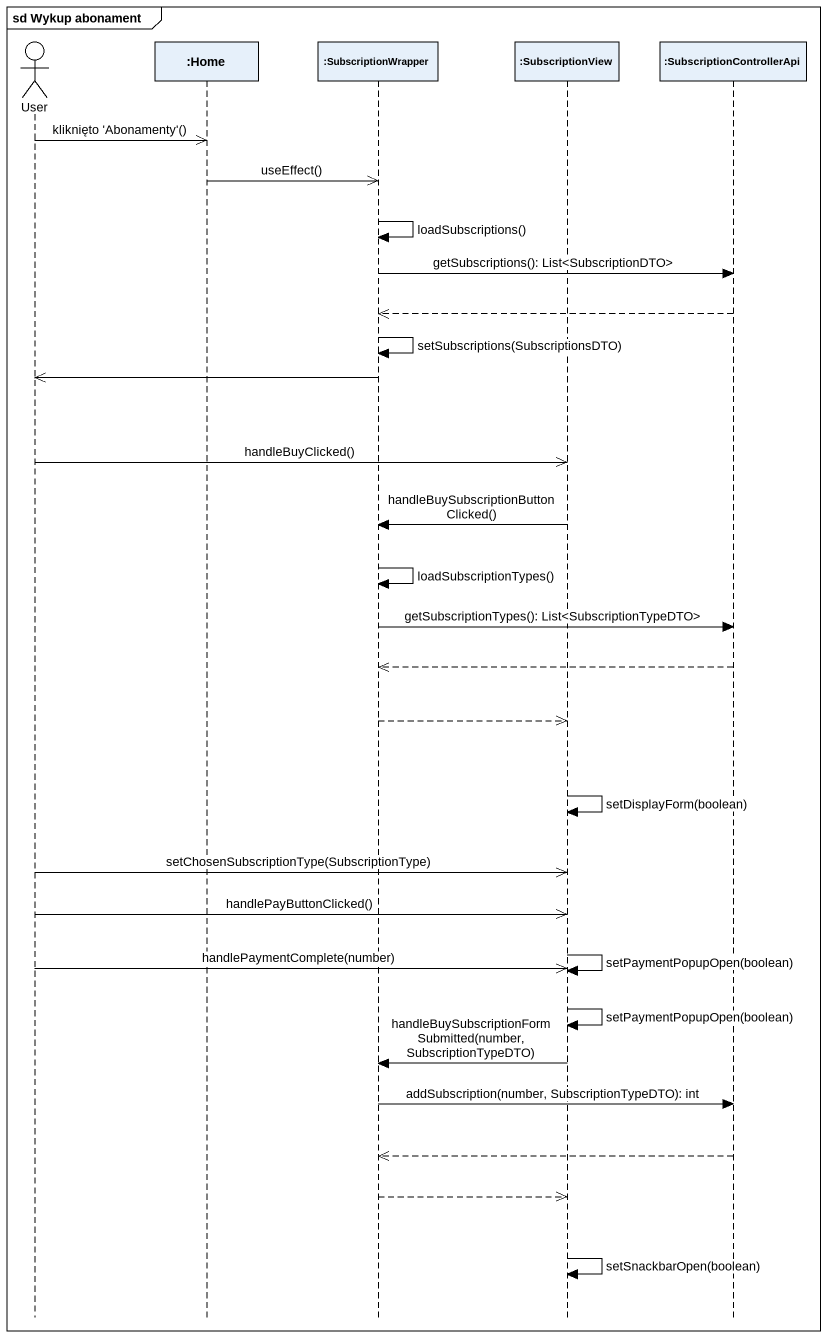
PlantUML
@startuml
mainframe sd Wykup abonament
hide footbox
actor User
participant ":Home" as Home
participant ":SubscriptionWrapper" as SubscriptionWrapper
participant ":SubscriptionView" as SubscriptionView
participant ":SubscriptionControllerApi" as SubscriptionControllerApi

User ->> Home : kliknięto 'Abonamenty'()
Home ->> SubscriptionWrapper : useEffect()
SubscriptionWrapper -> SubscriptionWrapper : loadSubscriptions()
SubscriptionWrapper -> SubscriptionControllerApi : getSubscriptions(): List<SubscriptionDTO>
SubscriptionControllerApi -->> SubscriptionWrapper
SubscriptionWrapper -> SubscriptionWrapper : setSubscriptions(SubscriptionsDTO)
SubscriptionWrapper ->> User
User ->> SubscriptionView : handleBuyClicked()
SubscriptionView -> SubscriptionWrapper : handleBuySubscriptionButtonClicked()
SubscriptionWrapper -> SubscriptionWrapper : loadSubscriptionTypes()
SubscriptionWrapper -> SubscriptionControllerApi : getSubscriptionTypes(): List<SubscriptionTypeDTO>
SubscriptionControllerApi -->> SubscriptionWrapper
SubscriptionWrapper -->> SubscriptionView
SubscriptionView -> SubscriptionView : setDisplayForm(boolean)
User ->> SubscriptionView : setChosenSubscriptionType(SubscriptionType)
User ->> SubscriptionView : handlePayButtonClicked()
SubscriptionView -> SubscriptionView : setPaymentPopupOpen(boolean)
User ->> SubscriptionView : handlePaymentComplete(number)
SubscriptionView -> SubscriptionView : setPaymentPopupOpen(boolean)
SubscriptionView -> SubscriptionWrapper : handleBuySubscriptionFormSubmitted(number, SubscriptionTypeDTO)
SubscriptionWrapper -> SubscriptionControllerApi : addSubscription(number, SubscriptionTypeDTO): int
SubscriptionControllerApi -->> SubscriptionWrapper
SubscriptionWrapper -->> SubscriptionView
SubscriptionView -> SubscriptionView : setSnackbarOpen(boolean)
@enduml
